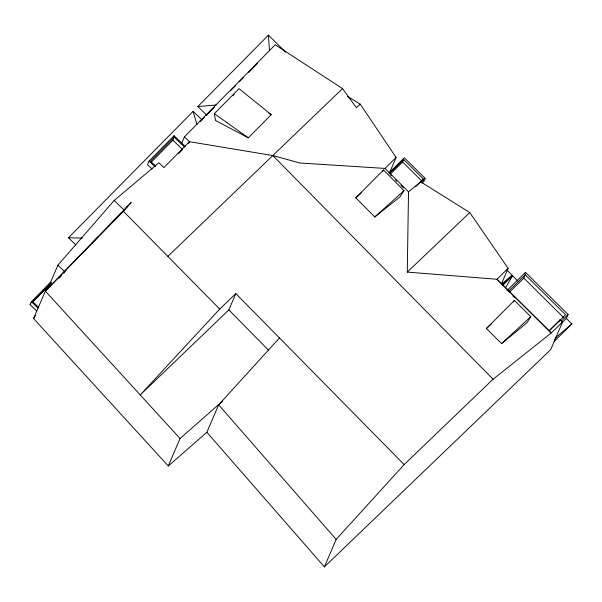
<?xml version="1.0" encoding="UTF-8"?>
<svg xmlns="http://www.w3.org/2000/svg" width="602" height="602" viewBox="0 0 602 602"><rect width="100%" height="100%" fill="white"/><g stroke="black" fill="none" stroke-linecap="round" stroke-linejoin="round"><path stroke-width="0.9" d="M549.001 330.716L560.093 319.782L562.494 322.16L551.221 332.974L497.011 279.268L407.268 272.096L408.525 191.812L385.002 168.425L299.849 162.991L272.849 155.557L189.449 141.703L184.43 136.865L275.212 44.796L342.561 88.599L356.361 107.683L360.252 104.161L396.093 157.491L389.547 172.774M36.752 311.099L30.1 304.687L31.372 301.73L50.598 282.225L51.313 282.917L49.326 285.19L32.711 302.046M33.561 318.541L45.338 291.082L123.463 211.325L131.213 202.422L45.338 291.082L180.051 438.519L168.282 465.986L33.561 318.541L35.322 315.583M188.719 143.396L189.449 141.703L163.887 167.627L158.868 162.788L114.154 200.526L57.905 265.173L49.326 285.19L50.538 286.356M63.85 273.248L65.859 270.238M185.243 146.459L174.083 135.713L149.07 161.08L147.528 164.67L152.118 169.087M173.466 137.143L174.083 135.713M151.2 162.254L172.917 140.236L174.226 137.166L184.581 147.129M181.518 143.652L184.43 136.865M235.826 293.618L219.707 309.089L140.236 394.95L228.85 309.887L235.826 293.618L404.145 464.578L336.157 539.415L324.388 566.873L206.877 432.289L218.646 404.83L279.478 337.963M390.344 174.121L402.648 162.006L403.701 159.545L423.387 179.042L422.679 180.683M388.862 173.06L404.378 157.792L425.155 178.388L423.921 181.27L422.017 183.151M501.353 284.084L508.103 268.334L469.778 212.544L420.708 181.849L408.525 191.812M524.793 273.88L525.463 272.33L568.092 314.522L566.437 318.398L561.124 323.628M509.352 292.369L523.808 278.116L525.23 274.798L565.594 314.748L549.182 330.927M559.371 321.476L560.093 319.782M562.494 322.16L550.732 349.596L324.388 566.873M505.59 287.688L512.55 275.769L517.833 280.999M513.453 301.971L514.409 300.443L530.791 316.675L526.976 322.777L501.571 343.584L486.371 328.534L514.409 300.443M382.511 171.593L383.527 170.012L404.002 190.631L399.916 196.952L374.775 216.976L355.782 197.847L383.527 170.012M91.737 243.381L98.209 236.661M111.152 223.237L121.506 212.491M126.036 207.788L127.978 205.779M75.837 244.901L68.447 237.782L193.122 111.347L201.715 119.625M206.832 115.2L197.847 106.554L268.417 35.127L285.672 52.208M174.226 137.166L150.545 161.185L155.632 166.084M200.173 121.529L204.093 117.556M206.05 115.569L214.538 106.96M230.4 90.872L235.367 85.928M239.287 81.857L243.735 77.349M248.453 72.564L253.419 67.62M253.532 67.416L257.34 63.549M200.857 120.942L204.063 117.691M207.916 113.786L213.687 107.931M214.35 113.673L239.009 88.66L271.231 114.643L248.355 137.843L215.531 120.505L214.35 113.673L248.355 137.843M178.719 153.502L182.421 149.748M51.313 282.917L32.779 301.715L38.716 307.434L38.024 308.134L31.372 301.73M30.1 304.687L30.792 303.987M61.389 275.55L58.853 278.124L60.223 276.822M232.876 95.748L234.201 94.416M385.002 168.425L396.093 157.491M508.103 268.334L497.011 279.268L551.221 332.974L493.061 379.23L404.145 464.578M502.519 284.821L512.197 275.28L506.907 270.05M502.625 285.559L512.55 275.769M507.027 290.503L525.463 272.33M508.163 291.624L525.23 274.798M561.463 321.062L568.092 314.522M571.9 323.951L554.126 341.477L555.955 337.413L571.9 323.951L566.046 318.157M389.411 173.609L403.701 159.545M415.704 186.597L423.387 179.042M421.347 182.143L425.155 178.388M167.815 256.384L342.561 88.599M407.268 272.096L469.778 212.544M180.051 438.519L222.732 400.985M501.571 343.584L530.791 316.675M355.782 197.847L361.192 192.933M486.371 328.534L491.217 324.132M374.775 216.976L404.002 190.631M168.282 465.986L206.877 432.289M501.346 284.227L512.197 275.28M197.847 106.554L216.216 104.989M68.447 237.782L82.331 238.099M347.399 96.365L360.252 104.161M268.846 113.168L271.231 114.643M114.154 200.526L124.193 210.136M172.917 140.236L182.609 149.567M149.07 161.08L154.97 166.762M57.905 265.173L64.564 271.585M523.808 278.116L563.51 317.404M512.912 296.026L514.243 297.343M402.648 162.006L421.671 180.856M390.096 174.535L391.368 175.792M395.506 179.9L396.838 181.217M400.955 185.296L403.49 187.809M272.849 155.557L493.061 379.23M228.85 309.887L268.597 350.259M123.463 211.325L219.707 309.089M218.646 404.83L336.157 539.415M193.122 111.347L196.967 124.712M268.417 35.127L269.493 50.952"/></g></svg>
